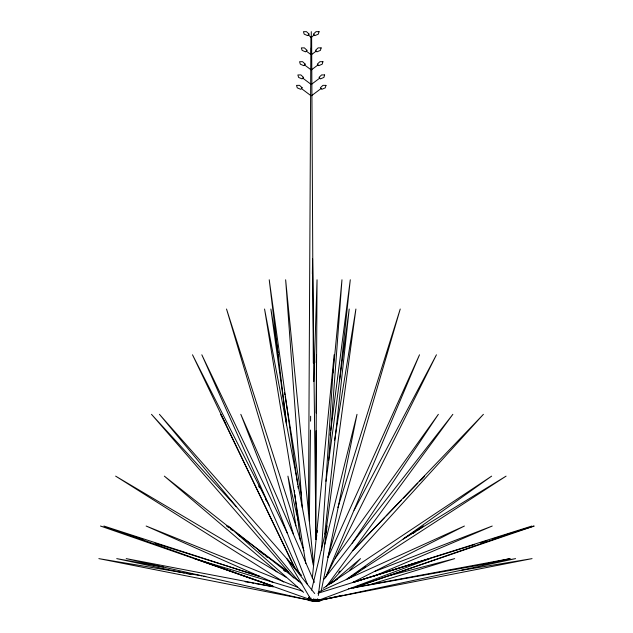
<?xml version="1.0" encoding="UTF-8"?>
<svg xmlns="http://www.w3.org/2000/svg" width="633" height="633" viewBox="0 0 633 633"><rect width="100%" height="100%" fill="white"/><g stroke="black" fill="none" stroke-linecap="round" stroke-linejoin="round"><path stroke-width="0.95" d="M308.453 513.244L310.914 37.276L308.366 34.87M315.55 539.316L316.096 430.772M316.184 413.009L316.476 354.789L316.168 362.693M315.566 538.825L317.046 279.77L313.826 381.533M309.355 521.03L310.471 430.068M310.581 421.167L310.637 416.221M312.378 273.836L312.56 259.008L315.986 538.833M321.524 550.164L334.121 354.789L312.33 578.143M328.669 460.199L341.97 279.77L333.005 373.027M332.349 379.903L332.539 377.933M309.893 599.166L309.846 599.665L311.009 599.934M339.47 381.066L350.286 279.77L330.75 430.393M324.745 534.078L349.218 309.023L325.979 481.317M318.312 595.495L327.032 526.031L311.578 590.075M330.109 435.282L330.489 432.347M325.742 533.026L326.011 531.063M326.272 529.109L355.904 309.023L334.517 440.465M316.191 539.253L316.761 535.352M317.188 532.424L317.465 530.47M321.192 591.087L357.012 414.314L324.8 544.396M327.862 557.182L400.23 309.023L337.895 507.539M325.481 577.818L419.513 354.789L328.203 557.103M313.232 599.68L313.644 598.818M310.953 598.019L310.392 599.989L310.811 600.654L313.968 600.385L313.865 600.962L310.526 598.858M326.391 575.801L436.438 354.789L354.14 510.214M313.256 600.701L314.577 601.35L315.685 600.124M313.865 600.962L315.012 599.063M313.533 600.124L313.936 601.263M314.245 600.385L313.557 600.962L313.019 600.654M352.185 543.177L438.368 414.314L335.245 558.219M326.185 586.759L452.864 414.314L323.977 579.211M338.71 572.446L340.024 570.974M421.341 479.798L424.616 476.127L419.821 481.096M328.764 584.441L483.414 414.314L352.985 550.417M316.413 600.139L315.74 600.852L313.921 600.978M349.74 570.072L360.517 558.623L331.265 583.452M352.652 550.742L384.864 517.343M386.233 515.919L401.314 500.284M403.371 498.155L417.764 483.232M311.547 37.276L314.142 34.87M317.695 598.818L315.74 600.274L314.435 600.337M317.41 600.124L315.297 601.35L314.134 601.263L126.212 558.623L273.203 586.664M317.513 600.701L316.065 601.35L315.353 600.946L315.701 601.263M311.547 54.596L316.231 51.083M311.547 69.749L318.019 64.906M311.547 84.268L319.72 78.144M311.547 95.694L321.066 88.565M346.211 579.519L491.651 476.127L323.226 588.286M348.577 578.641L360.683 570.159M363.097 568.458L365.518 566.764M413.112 533.382L415.533 531.688M417.147 530.557L423.604 526.031L403.545 538.723M316.793 600.978L317.703 600.369M317.18 600.852L316.46 600.978L316.389 600.369M347.857 578.823L506.099 476.127L403.253 539.023M317.924 600.139L315.471 601.152M321.453 600.124L318.628 601.35L317.157 601.263M329.065 584.386L337.5 579.235M317.79 600.946L317.109 601.35L313.327 600.946M317.576 600.701L316.5 601.263L316.136 600.701M321.611 600.139L320.195 600.852L317.125 600.978M352.89 582.352L464.416 526.031L318.929 591.942M373.968 576.172L492.237 526.031L374.633 571.512M318.977 599.68L314.704 600.337L316.286 600.503M308.999 597.22L309.632 596.974M353.008 588.199L531.91 526.031L353.095 582.534M356.363 586.767L534.157 526.031L504.905 535.13M315.139 601.152L315.653 600.978M353.016 582.407L474.718 544.53M480.376 542.766L486.983 540.709M492.64 538.952L501.13 536.309M317.869 593.303L429.926 558.623L315.946 601.263L314.68 600.946M315.297 601.35L318.122 600.488M371.808 584.03L454.7 558.623L388.725 575.801M313.438 600.503L314.031 600.337M318.288 600.946L315.305 601.263M313.794 599.665L311.183 599.665M314.577 601.35L342.516 595.249M482.219 564.731L510.158 558.623L355.643 587.226M318.075 600.852L315.258 600.978M313.889 601.35L532.068 558.623L461.868 570.254M348.435 588.745L515.594 558.623L315.946 601.263L312.924 600.946M312.742 600.503L313.715 600.337M309.046 597.631L309.537 597.584M313.644 599.934L315.234 599.934M310.914 37.276L311.626 37.276L313.311 363.144M315.194 600.875L315.978 600.962L314.743 600.139M311.998 600.503L309.023 599.68M201.864 575.824L98.843 558.623L315.487 601.35M203.81 576.149L205.749 576.473M163.409 567.033L116.725 558.623L184.29 573.047M245.106 581.743L249.972 582.621M251.91 582.969L253.857 583.317M255.803 583.666L273.314 586.823M312.916 600.852L314.49 601.152M312.275 600.503L310.186 599.68L309.83 598.818M186.221 573.458L191.047 574.487M313.723 600.852L314.949 601.152M309.102 597.742L309.695 597.892M302.083 590.993L194.497 558.623L315.242 601.35M142.844 539.411L100.473 526.031L271.992 585.612M155.085 543.28L259.593 576.291M259.498 576.489L103.891 526.031L273.258 586.261M297.375 587.171L146.136 526.031L273.337 582.447M313.011 600.369L314.134 600.978M308.991 599.989L311.436 600.962L313.786 600.385L309.244 600.654L307.717 599.063M286.527 577.478L115.625 476.127L283.758 582.004M314 600.978L314.34 600.139M308.975 597.56L309.545 597.956M226.551 526.031L228.924 527.787M230.507 528.966L232.089 530.138M237.628 534.244L240.793 536.586M242.376 537.757L243.958 538.928M245.541 540.107L288.284 571.765M306.277 51.083L310.961 54.596M304.497 64.906L310.961 69.749M302.788 78.144L310.961 84.268M301.443 88.565L310.961 95.694M301.973 583.863L228.181 526.031L303.603 592.338M233.276 530.533L164.335 476.127L277.009 571.915M236.37 532.978L244.116 539.094M245.667 540.313L247.218 541.539M258.834 550.71L264.254 554.991M265.805 556.209L267.355 557.436M283.624 570.27L285.166 571.496M308.556 598.739L310.811 600.654M310.423 598.525L311.04 599.174M236.307 506.748L151.477 414.314L293.759 577.953M301.632 575.508L159.429 414.314L298.618 581.355M314.704 593.525L286.868 558.623L310.146 598.161M225.831 423.936L220.751 414.314L294.78 567.754M258.604 485.994L259.522 487.742M265.528 499.105L266.453 500.853M269.057 505.197L192.495 354.789L294.915 568.497M287.485 533.524L201.824 354.789L299.52 573.561M314.395 582.376L240.809 414.314L307.377 584.283M303.848 550.773L226.527 309.023L293.538 534.489M297.241 516.599L287.92 476.127L295.935 525.881M297.684 518.522L298.127 520.453M313.295 565.198L264.562 309.023L305.81 563.465M278.045 352.866L270.877 309.023L286.401 421.428M278.362 354.812L278.678 356.767M284.573 392.816L284.89 394.763M285.214 396.717L301.3 495.125M297.621 484.213L269.223 279.77L286.551 424.854M297.898 486.176L298.167 488.13M294.4 490.528L294.63 492.49M294.867 494.452L300.374 540.519M313.659 565.356L285.641 279.77L302.281 507.571M311.27 31.65L311.27 37.276M311.27 47.871L311.27 54.596M319.056 31.682L318.32 34.15L314.854 35.638L313.438 34.095L316.041 31.65L319.056 31.682M321.145 47.902L320.417 50.363L316.943 51.859L315.527 50.316L318.13 47.871L321.145 47.902M322.925 61.718L322.197 64.186L318.723 65.682L317.307 64.139L319.91 61.686L322.925 61.718M324.634 74.955L323.898 77.424L320.425 78.911L319.016 77.368L321.619 74.923L324.634 74.955M325.979 85.376L325.243 87.845L321.77 89.332L320.361 87.789L322.957 85.344L325.979 85.376M309.07 34.095L307.662 35.638L304.188 34.15L303.452 31.682L306.475 31.65L309.07 34.095M306.981 50.316L305.565 51.859L302.099 50.363L301.363 47.902L304.378 47.871L306.981 50.316M305.201 64.139L303.785 65.682L300.311 64.186L299.583 61.718L302.598 61.686L305.201 64.139M303.492 77.368L302.083 78.911L298.61 77.424L297.874 74.955L300.897 74.923L303.492 77.368M302.147 87.789L300.738 89.332L297.265 87.845L296.529 85.376L299.551 85.344L302.147 87.789"/></g></svg>
